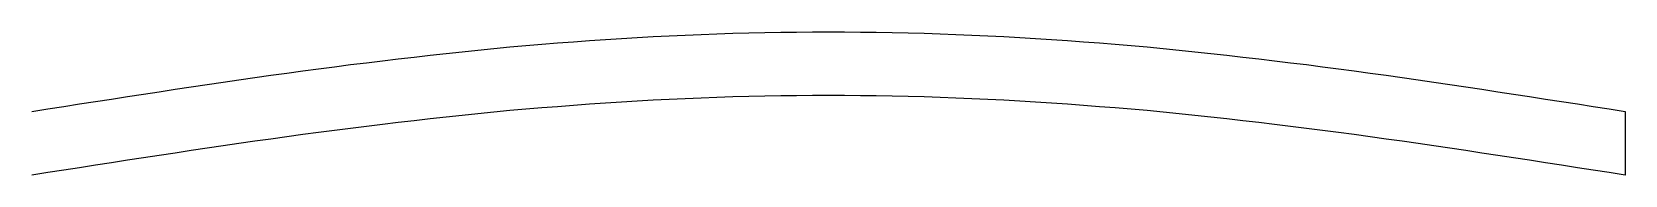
# Model space of a CAD drawing. Header units: metres. Extents: x 0 to 100, y -2 to 7.
import ezdxf

# ---------------------------------------------------------------- set-up
doc = ezdxf.new("R2010")
doc.units = ezdxf.units.M

msp = doc.modelspace()

# ---------------------------------------------------------------- linework, layer by layer
for p, q in [((49, 7), (50, 7)), ((50, 7), (51, 7)), ((29, 5.95), (30, 6.05)), ((30, 6.05), (31, 6.14)), ((31, 6.14), (32, 6.22)), ((32, 6.22), (33, 6.3)), ((33, 6.3), (34, 6.38)), ((34, 6.38), (35, 6.46)), ((35, 6.46), (36, 6.52)), ((36, 6.52), (37, 6.59)), ((37, 6.59), (38, 6.65)), ((38, 6.65), (39, 6.7)), ((39, 6.7), (40, 6.76)), ((40, 6.76), (41, 6.8)), ((41, 6.8), (42, 6.84)), ((42, 6.84), (43, 6.88)), ((43, 6.88), (44, 6.91)), ((44, 6.91), (45, 6.94)), ((45, 6.94), (46, 6.96)), ((46, 6.96), (47, 6.98)), ((47, 6.98), (48, 6.99)), ((48, 6.99), (49, 7)), ((51, 7), (52, 6.99)), ((52, 6.99), (53, 6.98)), ((53, 6.98), (54, 6.96)), ((54, 6.96), (55, 6.94)), ((55, 6.94), (56, 6.91)), ((56, 6.91), (57, 6.88)), ((57, 6.88), (58, 6.84)), ((58, 6.84), (59, 6.8)), ((59, 6.8), (60, 6.76)), ((60, 6.76), (61, 6.7)), ((61, 6.7), (62, 6.65)), ((62, 6.65), (63, 6.59)), ((63, 6.59), (64, 6.52)), ((64, 6.52), (65, 6.46)), ((65, 6.46), (66, 6.38)), ((66, 6.38), (67, 6.3)), ((67, 6.3), (68, 6.22)), ((68, 6.22), (69, 6.14)), ((69, 6.14), (70, 6.05)), ((70, 6.05), (71, 5.95)), ((20, 4.94), (21, 5.06)), ((21, 5.06), (22, 5.19)), ((22, 5.19), (23, 5.31)), ((23, 5.31), (24, 5.42)), ((24, 5.42), (25, 5.54)), ((25, 5.54), (26, 5.64)), ((26, 5.64), (27, 5.75)), ((27, 5.75), (28, 5.85)), ((28, 5.85), (29, 5.95)), ((71, 5.95), (72, 5.85)), ((72, 5.85), (73, 5.75)), ((73, 5.75), (74, 5.64)), ((74, 5.64), (75, 5.54)), ((75, 5.54), (76, 5.42)), ((76, 5.42), (77, 5.31)), ((77, 5.31), (78, 5.19)), ((78, 5.19), (79, 5.06)), ((79, 5.06), (80, 4.94)), ((13, 3.99), (14, 4.13)), ((14, 4.13), (15, 4.27)), ((15, 4.27), (16, 4.41)), ((16, 4.41), (17, 4.55)), ((17, 4.55), (18, 4.68)), ((18, 4.68), (19, 4.81)), ((19, 4.81), (20, 4.94)), ((80, 4.94), (81, 4.81)), ((81, 4.81), (82, 4.68)), ((82, 4.68), (83, 4.55)), ((83, 4.55), (84, 4.41)), ((84, 4.41), (85, 4.27)), ((85, 4.27), (86, 4.13)), ((86, 4.13), (87, 3.99)), ((6, 2.94), (7, 3.09)), ((7, 3.09), (8, 3.24)), ((8, 3.24), (9, 3.39)), ((9, 3.39), (10, 3.55)), ((10, 3.55), (11, 3.69)), ((11, 3.69), (12, 3.84)), ((12, 3.84), (13, 3.99)), ((50, 3), (49, 3)), ((51, 3), (50, 3)), ((87, 3.99), (88, 3.84)), ((88, 3.84), (89, 3.69)), ((89, 3.69), (90, 3.55)), ((90, 3.55), (91, 3.39)), ((91, 3.39), (92, 3.24)), ((92, 3.24), (93, 3.09)), ((93, 3.09), (94, 2.94)), ((0, 2), (1, 2.16)), ((1, 2.16), (2, 2.31)), ((2, 2.31), (3, 2.47)), ((3, 2.47), (4, 2.63)), ((4, 2.63), (5, 2.78)), ((5, 2.78), (6, 2.94)), ((30, 2.05), (29, 1.95)), ((31, 2.14), (30, 2.05)), ((32, 2.22), (31, 2.14)), ((33, 2.3), (32, 2.22)), ((34, 2.38), (33, 2.3)), ((35, 2.46), (34, 2.38)), ((36, 2.52), (35, 2.46)), ((37, 2.59), (36, 2.52)), ((38, 2.65), (37, 2.59)), ((39, 2.7), (38, 2.65)), ((40, 2.76), (39, 2.7)), ((41, 2.8), (40, 2.76)), ((42, 2.84), (41, 2.8)), ((43, 2.88), (42, 2.84)), ((44, 2.91), (43, 2.88)), ((45, 2.94), (44, 2.91)), ((46, 2.96), (45, 2.94)), ((47, 2.98), (46, 2.96)), ((48, 2.99), (47, 2.98)), ((49, 3), (48, 2.99)), ((52, 2.99), (51, 3)), ((53, 2.98), (52, 2.99)), ((54, 2.96), (53, 2.98)), ((55, 2.94), (54, 2.96)), ((56, 2.91), (55, 2.94)), ((57, 2.88), (56, 2.91)), ((58, 2.84), (57, 2.88)), ((59, 2.8), (58, 2.84)), ((60, 2.76), (59, 2.8)), ((61, 2.7), (60, 2.76)), ((62, 2.65), (61, 2.7)), ((63, 2.59), (62, 2.65)), ((64, 2.52), (63, 2.59)), ((65, 2.46), (64, 2.52)), ((66, 2.38), (65, 2.46)), ((67, 2.3), (66, 2.38)), ((68, 2.22), (67, 2.3)), ((69, 2.14), (68, 2.22)), ((70, 2.05), (69, 2.14)), ((71, 1.95), (70, 2.05)), ((94, 2.94), (95, 2.78)), ((95, 2.78), (96, 2.63)), ((96, 2.63), (97, 2.47)), ((97, 2.47), (98, 2.31)), ((98, 2.31), (99, 2.16)), ((99, 2.16), (100, 2)), ((100, 2), (100, -2)), ((21, 1.06), (20, 0.94)), ((22, 1.19), (21, 1.06)), ((23, 1.31), (22, 1.19)), ((24, 1.42), (23, 1.31)), ((25, 1.54), (24, 1.42)), ((26, 1.64), (25, 1.54)), ((27, 1.75), (26, 1.64)), ((28, 1.85), (27, 1.75)), ((29, 1.95), (28, 1.85)), ((72, 1.85), (71, 1.95)), ((73, 1.75), (72, 1.85)), ((74, 1.64), (73, 1.75)), ((75, 1.54), (74, 1.64)), ((76, 1.42), (75, 1.54)), ((77, 1.31), (76, 1.42)), ((78, 1.19), (77, 1.31)), ((79, 1.06), (78, 1.19)), ((80, 0.94), (79, 1.06)), ((14, 0.13), (13, -0.01)), ((15, 0.27), (14, 0.13)), ((16, 0.41), (15, 0.27)), ((17, 0.55), (16, 0.41)), ((18, 0.68), (17, 0.55)), ((19, 0.81), (18, 0.68)), ((20, 0.94), (19, 0.81)), ((81, 0.81), (80, 0.94)), ((82, 0.68), (81, 0.81)), ((83, 0.55), (82, 0.68)), ((84, 0.41), (83, 0.55)), ((85, 0.27), (84, 0.41)), ((86, 0.13), (85, 0.27)), ((87, -0.01), (86, 0.13)), ((7, -0.91), (6, -1.06)), ((8, -0.76), (7, -0.91)), ((9, -0.61), (8, -0.76)), ((10, -0.45), (9, -0.61)), ((11, -0.31), (10, -0.45)), ((12, -0.16), (11, -0.31)), ((13, -0.01), (12, -0.16)), ((88, -0.16), (87, -0.01)), ((89, -0.31), (88, -0.16)), ((90, -0.45), (89, -0.31)), ((91, -0.61), (90, -0.45)), ((92, -0.76), (91, -0.61)), ((93, -0.91), (92, -0.76)), ((94, -1.06), (93, -0.91)), ((1, -1.84), (0, -2)), ((2, -1.69), (1, -1.84)), ((3, -1.53), (2, -1.69)), ((4, -1.37), (3, -1.53)), ((5, -1.22), (4, -1.37)), ((6, -1.06), (5, -1.22)), ((95, -1.22), (94, -1.06)), ((96, -1.37), (95, -1.22)), ((97, -1.53), (96, -1.37)), ((98, -1.69), (97, -1.53)), ((99, -1.84), (98, -1.69)), ((100, -2), (99, -1.84))]:
    msp.add_line(p, q)

doc.saveas('drawing.dxf')
